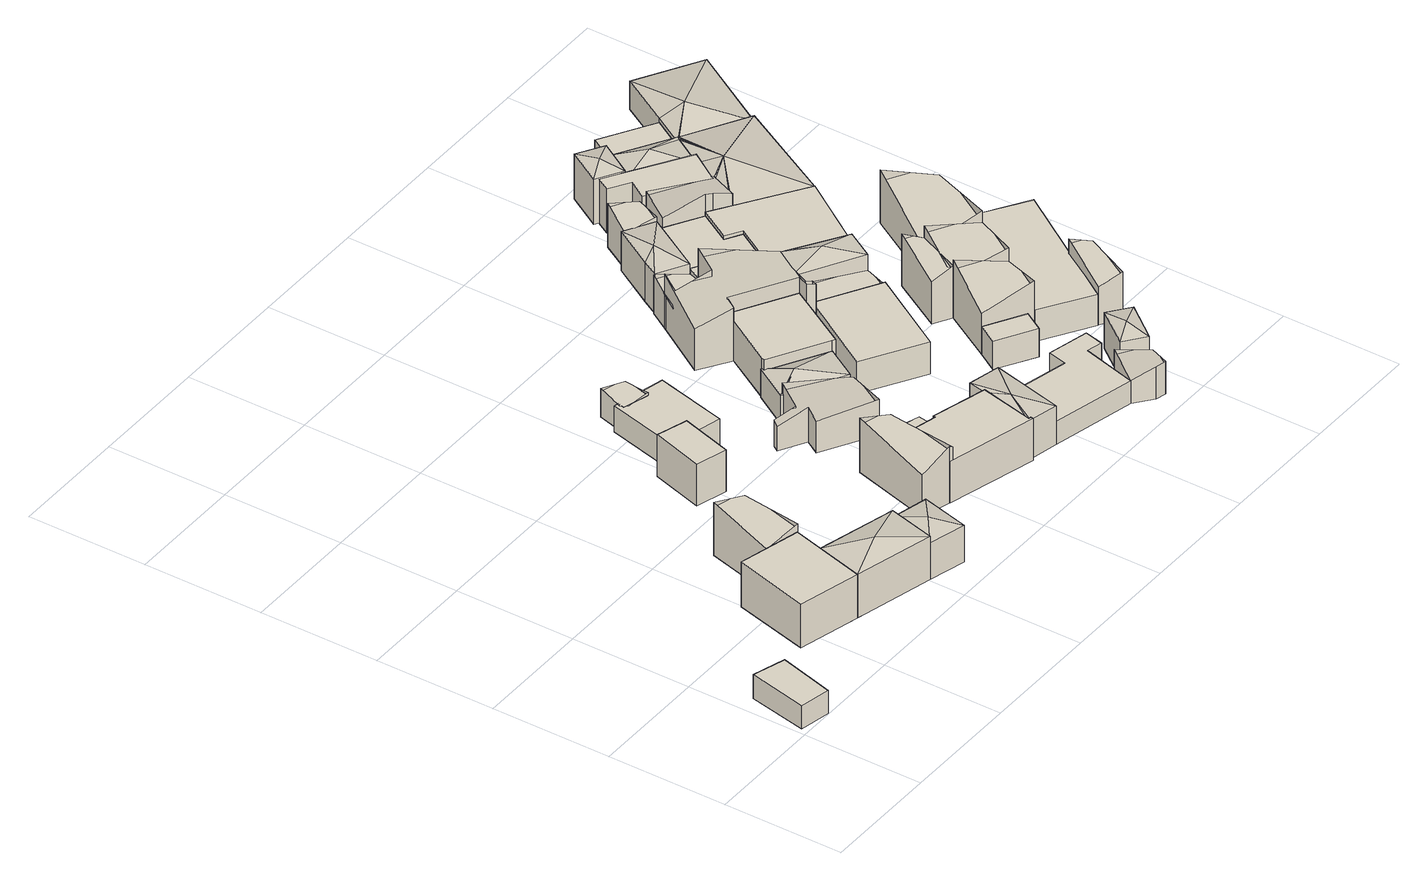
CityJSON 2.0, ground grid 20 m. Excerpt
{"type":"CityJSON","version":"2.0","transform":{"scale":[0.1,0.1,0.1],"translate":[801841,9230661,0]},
"CityObjects":{
"building1":{"type":"Building","attributes":{"Building Type":"Residential","Roof Shape":"shed","Roof Material":"Concrete Aluminum Tile","Roof Material Code":2,"Roof Direction":"northwest","Building Height":4.11,"Roof Slope":13,"Footprint Area":52.63,"Solar PV Capacity Low":6.59,"Solar PV Capacity High":8.66,"Solar Annual Energy Low":9502,"Solar Annual Energy High":12523,"Suitable PV Area":39.34},"geometry":[{"type":"MultiSurface","lod":"2.2","boundaries":[[[0,1,2,3]],[[3,2,4,5]],[[2,1,6,4]],[[1,0,7,6]],[[0,3,5,7]],[[5,4,6,7]]]}]},
"building2":{"type":"Building","attributes":{"Building Type":"Residential","Roof Shape":"shed","Roof Material":"Concrete Aluminum Tile","Roof Material Code":2,"Roof Direction":"northwest","Building Height":7.67,"Roof Slope":15.6,"Footprint Area":137.64,"Solar PV Capacity Low":17.23,"Solar PV Capacity High":22.64,"Solar Annual Energy Low":24851,"Solar Annual Energy High":32751,"Suitable PV Area":102.89},"geometry":[{"type":"MultiSurface","lod":"2.2","boundaries":[[[8,9,10,11]],[[11,10,12,13]],[[10,9,14,12]],[[9,8,15,14]],[[8,11,13,15]],[[13,12,14,15]]]}]},
"building3":{"type":"Building","attributes":{"Building Type":"Residential","Roof Shape":"gable","Roof Material":"Concrete Aluminum Tile","Roof Material Code":2,"Roof Direction":"northwest","Building Height":7.81,"Roof Slope":30,"Footprint Area":66.94,"Solar PV Capacity Low":8.38,"Solar PV Capacity High":11.01,"Solar Annual Energy Low":12085,"Solar Annual Energy High":15927,"Suitable PV Area":50.03},"geometry":[{"type":"MultiSurface","lod":"2.2","boundaries":[[[16,17,18,19]],[[19,18,20,21]],[[18,17,22,20]],[[17,16,23,22]],[[16,19,21,23]],[[21,20,22,23]]]}]},
"building4":{"type":"Building","attributes":{"Building Type":"Residential","Roof Shape":"hip","Roof Material":"Concrete Aluminum Tile","Roof Material Code":2,"Roof Direction":"northwest","Building Height":7.68,"Roof Slope":25.1,"Footprint Area":112.69,"Solar PV Capacity Low":14.11,"Solar PV Capacity High":18.53,"Solar Annual Energy Low":20346,"Solar Annual Energy High":26814,"Suitable PV Area":84.24},"geometry":[{"type":"MultiSurface","lod":"2.2","boundaries":[[[24,10,25,26]],[[26,25,27,28]],[[25,10,12,27]],[[10,24,29,12]],[[24,26,28,29]],[[28,27,30]],[[27,12,30]],[[12,29,30]],[[29,28,30]]]}]},
"building5":{"type":"Building","attributes":{"Building Type":"Residential","Roof Shape":"hip","Roof Material":"Concrete Aluminum Tile","Roof Material Code":2,"Roof Direction":"northwest","Building Height":6.49,"Roof Slope":22.3,"Footprint Area":52.16,"Solar PV Capacity Low":6.53,"Solar PV Capacity High":8.58,"Solar Annual Energy Low":9417,"Solar Annual Energy High":12411,"Suitable PV Area":38.99},"geometry":[{"type":"MultiSurface","lod":"2.2","boundaries":[[[26,25,31,32]],[[32,31,33,34]],[[31,25,35,33]],[[25,26,36,35]],[[26,32,34,36]],[[34,33,37]],[[33,35,37]],[[35,36,37]],[[36,34,37]]]}]},
"building6":{"type":"Building","attributes":{"Building Type":"Residential","Roof Shape":"flat","Roof Material":"Concrete Glazed Tile","Roof Material Code":1,"Roof Direction":"northwest","Building Height":7.45,"Roof Slope":7.9,"Footprint Area":48.41,"Solar PV Capacity Low":6.06,"Solar PV Capacity High":7.96,"Solar Annual Energy Low":8740,"Solar Annual Energy High":11519,"Suitable PV Area":36.19},"geometry":[{"type":"MultiSurface","lod":"2.2","boundaries":[[[38,39,40,41,42]],[[42,41,43,44]],[[41,40,45,43]],[[40,39,46,45]],[[39,38,47,46]],[[38,42,44,47]],[[44,43,45,46,47]]]}]},
"building7":{"type":"Building","attributes":{"Building Type":"Residential","Roof Shape":"gable","Roof Material":"Concrete Glazed Tile","Roof Material Code":1,"Roof Direction":"northwest","Building Height":7.46,"Roof Slope":34.1,"Footprint Area":78.31,"Solar PV Capacity Low":9.8,"Solar PV Capacity High":12.88,"Solar Annual Energy Low":14138,"Solar Annual Energy High":18633,"Suitable PV Area":58.54},"geometry":[{"type":"MultiSurface","lod":"2.2","boundaries":[[[48,49,50,51,52,53,54]],[[54,53,55,56]],[[53,52,57,55]],[[52,51,58,57]],[[51,50,59,58]],[[50,49,60,59]],[[49,48,61,60]],[[48,54,56,61]],[[56,55,57,58,59,60,61]]]}]},
"building8":{"type":"Building","attributes":{"Building Type":"Residential","Roof Shape":"flat","Roof Material":"Asbestos Sheet","Roof Material Code":4,"Roof Direction":"northwest","Building Height":4.6,"Roof Slope":11.3,"Footprint Area":106.18,"Solar PV Capacity Low":13.29,"Solar PV Capacity High":17.46,"Solar Annual Energy Low":19170,"Solar Annual Energy High":25264,"Suitable PV Area":79.37},"geometry":[{"type":"MultiSurface","lod":"2.2","boundaries":[[[62,63,64,65,66,38,42,67,68]],[[68,67,69,70]],[[67,42,71,69]],[[42,38,72,71]],[[38,66,73,72]],[[66,65,74,73]],[[65,64,75,74]],[[64,63,76,75]],[[63,62,77,76]],[[62,68,70,77]],[[70,69,71,72,73,74,75,76,77]]]}]},
"building9":{"type":"Building","attributes":{"Building Type":"Residential","Roof Shape":"gable","Roof Material":"Concrete Glazed Tile","Roof Material Code":1,"Roof Direction":"northwest","Building Height":4.23,"Roof Slope":33.6,"Footprint Area":22.61,"Solar PV Capacity Low":2.83,"Solar PV Capacity High":3.72,"Solar Annual Energy Low":4082,"Solar Annual Energy High":5380,"Suitable PV Area":16.9},"geometry":[{"type":"MultiSurface","lod":"2.2","boundaries":[[[78,65,64,63,62,79]],[[79,62,80,81]],[[62,63,82,80]],[[63,64,83,82]],[[64,65,84,83]],[[65,78,85,84]],[[78,79,81,85]],[[81,80,82,83,84,85]]]}]},
"building10":{"type":"Building","attributes":{"Building Type":"Residential","Roof Shape":"gable","Roof Material":"Concrete Glazed Tile","Roof Material Code":1,"Roof Direction":"northwest","Building Height":5.5,"Roof Slope":30.5,"Footprint Area":15.09,"Solar PV Capacity Low":1.89,"Solar PV Capacity High":2.48,"Solar Annual Energy Low":2724,"Solar Annual Energy High":3590,"Suitable PV Area":11.28},"geometry":[{"type":"MultiSurface","lod":"2.2","boundaries":[[[52,86,87,88,53]],[[53,88,89,90]],[[88,87,91,89]],[[87,86,92,91]],[[86,52,93,92]],[[52,53,90,93]],[[89,91,92,93,90]]]}]},
"building11":{"type":"Building","attributes":{"Building Type":"Residential","Roof Shape":"flat","Roof Material":"Concrete Glazed Tile","Roof Material Code":1,"Roof Direction":"northwest","Building Height":7.39,"Roof Slope":7.4,"Footprint Area":137.76,"Solar PV Capacity Low":17.25,"Solar PV Capacity High":22.66,"Solar Annual Energy Low":24872,"Solar Annual Energy High":32780,"Suitable PV Area":102.98},"geometry":[{"type":"MultiSurface","lod":"2.2","boundaries":[[[87,86,52,51,50,94,95,96,97,98]],[[98,97,99,100]],[[97,96,101,99]],[[96,95,102,101]],[[95,94,103,102]],[[94,50,104,103]],[[50,51,105,104]],[[51,52,106,105]],[[52,86,107,106]],[[86,87,108,107]],[[87,98,100,108]],[[100,99,101,102,103,104,105,106,107,108]]]}]},
"building12":{"type":"Building","attributes":{"Building Type":"Residential","Roof Shape":"gable","Roof Material":"Concrete Glazed Tile","Roof Material Code":1,"Roof Direction":"northwest","Building Height":4.45,"Roof Slope":29.4,"Footprint Area":97.52,"Solar PV Capacity Low":12.21,"Solar PV Capacity High":16.04,"Solar Annual Energy Low":17607,"Solar Annual Energy High":23205,"Suitable PV Area":72.9},"geometry":[{"type":"MultiSurface","lod":"2.2","boundaries":[[[109,110,111,112,113,114,115,116,117,118]],[[118,117,119,120]],[[117,116,121,119]],[[116,115,122,121]],[[115,114,123,122]],[[114,113,124,123]],[[113,112,125,124]],[[112,111,126,125]],[[111,110,127,126]],[[110,109,128,127]],[[109,118,120,128]],[[120,119,121,122,123,124,125,126,127,128]]]}]},
"building13":{"type":"Building","attributes":{"Building Type":"Residential","Roof Shape":"hip","Roof Material":"Concrete Glazed Tile","Roof Material Code":1,"Roof Direction":"northwest","Building Height":5.11,"Roof Slope":23.4,"Footprint Area":66.46,"Solar PV Capacity Low":8.32,"Solar PV Capacity High":10.93,"Solar Annual Energy Low":11998,"Solar Annual Energy High":15813,"Suitable PV Area":49.68},"geometry":[{"type":"MultiSurface","lod":"2.2","boundaries":[[[129,130,131,132,111,110,109,133]],[[133,109,134,135]],[[109,110,136,134]],[[110,111,137,136]],[[111,132,138,137]],[[132,131,139,138]],[[131,130,140,139]],[[130,129,141,140]],[[129,133,135,141]],[[135,134,142]],[[134,136,142]],[[136,137,142]],[[137,138,142]],[[138,139,142]],[[139,140,142]],[[140,141,142]],[[141,135,142]]]}]},
"building14":{"type":"Building","attributes":{"Building Type":"Residential","Roof Shape":"hip","Roof Material":"Concrete Aluminum Tile","Roof Material Code":2,"Roof Direction":"northwest","Building Height":6.86,"Roof Slope":28,"Footprint Area":66.83,"Solar PV Capacity Low":8.37,"Solar PV Capacity High":10.99,"Solar Annual Energy Low":12065,"Solar Annual Energy High":15901,"Suitable PV Area":49.95},"geometry":[{"type":"MultiSurface","lod":"2.2","boundaries":[[[143,98,97,96,144,145]],[[145,144,146,147]],[[144,96,148,146]],[[96,97,149,148]],[[97,98,150,149]],[[98,143,151,150]],[[143,145,147,151]],[[147,146,152]],[[146,148,152]],[[148,149,152]],[[149,150,152]],[[150,151,152]],[[151,147,152]]]}]},
"building15":{"type":"Building","attributes":{"Building Type":"Residential","Roof Shape":"flat","Roof Material":"Concrete Glazed Tile","Roof Material Code":1,"Roof Direction":"northwest","Building Height":7.02,"Roof Slope":14.6,"Footprint Area":136.2,"Solar PV Capacity Low":17.05,"Solar PV Capacity High":22.4,"Solar Annual Energy Low":24589,"Solar Annual Energy High":32406,"Suitable PV Area":101.81},"geometry":[{"type":"MultiSurface","lod":"2.2","boundaries":[[[153,154,130,129,133,155,156,157]],[[157,156,158,159]],[[156,155,160,158]],[[155,133,161,160]],[[133,129,162,161]],[[129,130,163,162]],[[130,154,164,163]],[[154,153,165,164]],[[153,157,159,165]],[[159,158,160,161,162,163,164,165]]]}]},
"building16":{"type":"Building","attributes":{"Building Type":"Residential","Roof Shape":"shed","Roof Material":"Concrete Glazed Tile","Roof Material Code":1,"Roof Direction":"northwest","Building Height":4.03,"Roof Slope":15.2,"Footprint Area":153.65,"Solar PV Capacity Low":19.24,"Solar PV Capacity High":25.27,"Solar Annual Energy Low":27741,"Solar Annual Energy High":36560,"Suitable PV Area":114.86},"geometry":[{"type":"MultiSurface","lod":"2.2","boundaries":[[[166,167,168,144,169,170,171,172]],[[172,171,173,174]],[[171,170,175,173]],[[170,169,176,175]],[[169,144,177,176]],[[144,168,178,177]],[[168,167,179,178]],[[167,166,180,179]],[[166,172,174,180]],[[174,173,175,176,177,178,179,180]]]}]},
"building17":{"type":"Building","attributes":{"Building Type":"Residential","Roof Shape":"gable","Roof Material":"Concrete Glazed Tile","Roof Material Code":1,"Roof Direction":"northwest","Building Height":5.24,"Roof Slope":25.8,"Footprint Area":41.4,"Solar PV Capacity Low":5.18,"Solar PV Capacity High":6.81,"Solar Annual Energy Low":7475,"Solar Annual Energy High":9852,"Suitable PV Area":30.95},"geometry":[{"type":"MultiSurface","lod":"2.2","boundaries":[[[181,182,183,184,185,186,187]],[[187,186,188,189]],[[186,185,190,188]],[[185,184,191,190]],[[184,183,192,191]],[[183,182,193,192]],[[182,181,194,193]],[[181,187,189,194]],[[189,188,190,191,192,193,194]]]}]},
"building18":{"type":"Building","attributes":{"Building Type":"Residential","Roof Shape":"gable","Roof Material":"Concrete Glazed Tile","Roof Material Code":1,"Roof Direction":"northwest","Building Height":7.41,"Roof Slope":26.1,"Footprint Area":166.05,"Solar PV Capacity Low":20.79,"Solar PV Capacity High":27.31,"Solar Annual Energy Low":29979,"Solar Annual Energy High":39510,"Suitable PV Area":124.12},"geometry":[{"type":"MultiSurface","lod":"2.2","boundaries":[[[183,195,154,153,157,156,196,197,198,199,200,201,186,185,184]],[[184,185,202,203]],[[185,186,204,202]],[[186,201,205,204]],[[201,200,206,205]],[[200,199,207,206]],[[199,198,208,207]],[[198,197,209,208]],[[197,196,210,209]],[[196,156,211,210]],[[156,157,212,211]],[[157,153,213,212]],[[153,154,214,213]],[[154,195,215,214]],[[195,183,216,215]],[[183,184,203,216]],[[203,202,204,205,206,207,208,209,210,211,212,213,214,215,216]]]}]},
"building19":{"type":"Building","attributes":{"Building Type":"Residential","Roof Shape":"flat","Roof Material":"Concrete Glazed Tile","Roof Material Code":1,"Roof Direction":"northwest","Building Height":5.67,"Roof Slope":13.2,"Footprint Area":176.28,"Solar PV Capacity Low":22.07,"Solar PV Capacity High":28.99,"Solar Annual Energy Low":31826,"Solar Annual Energy High":41944,"Suitable PV Area":131.77},"geometry":[{"type":"MultiSurface","lod":"2.2","boundaries":[[[197,196,217,218,219]],[[219,218,220,221]],[[218,217,222,220]],[[217,196,223,222]],[[196,197,224,223]],[[197,219,221,224]],[[221,220,222,223,224]]]}]},
"building20":{"type":"Building","attributes":{"Building Type":"Residential","Roof Shape":"gable","Roof Material":"Concrete Glazed Tile","Roof Material Code":1,"Roof Direction":"northwest","Building Height":4.11,"Roof Slope":32,"Footprint Area":32.36,"Solar PV Capacity Low":4.05,"Solar PV Capacity High":5.32,"Solar Annual Energy Low":5843,"Solar Annual Energy High":7700,"Suitable PV Area":24.19},"geometry":[{"type":"MultiSurface","lod":"2.2","boundaries":[[[169,225,226,227,228]],[[228,227,229,230]],[[227,226,231,229]],[[226,225,232,231]],[[225,169,233,232]],[[169,228,230,233]],[[230,229,231,232,233]]]}]},
"building21":{"type":"Building","attributes":{"Building Type":"Residential","Roof Shape":"flat","Roof Material":"Concrete Glazed Tile","Roof Material Code":1,"Roof Direction":"northwest","Building Height":5.04,"Roof Slope":8.8,"Footprint Area":27.68,"Solar PV Capacity Low":3.47,"Solar PV Capacity High":4.55,"Solar Annual Energy Low":4998,"Solar Annual Energy High":6587,"Suitable PV Area":20.69},"geometry":[{"type":"MultiSurface","lod":"2.2","boundaries":[[[234,235,236,237]],[[237,236,238,239]],[[236,235,240,238]],[[235,234,241,240]],[[234,237,239,241]],[[239,238,240,241]]]}]},
"building22":{"type":"Building","attributes":{"Building Type":"Residential","Roof Shape":"hip","Roof Material":"Concrete Glazed Tile","Roof Material Code":1,"Roof Direction":"northwest","Building Height":6.99,"Roof Slope":23.9,"Footprint Area":62.34,"Solar PV Capacity Low":7.81,"Solar PV Capacity High":10.25,"Solar Annual Energy Low":11256,"Solar Annual Energy High":14834,"Suitable PV Area":46.6},"geometry":[{"type":"MultiSurface","lod":"2.2","boundaries":[[[242,243,244,181,187]],[[187,181,245,246]],[[181,244,247,245]],[[244,243,248,247]],[[243,242,249,248]],[[242,187,246,249]],[[246,245,250]],[[245,247,250]],[[247,248,250]],[[248,249,250]],[[249,246,250]]]}]},
"building23":{"type":"Building","attributes":{"Building Type":"Residential","Roof Shape":"gable","Roof Material":"Concrete Glazed Tile","Roof Material Code":1,"Roof Direction":"northwest","Building Height":4.48,"Roof Slope":32.6,"Footprint Area":58.99,"Solar PV Capacity Low":7.39,"Solar PV Capacity High":9.7,"Solar Annual Energy Low":10650,"Solar Annual Energy High":14035,"Suitable PV Area":44.09},"geometry":[{"type":"MultiSurface","lod":"2.2","boundaries":[[[200,199,198,197,251,252]],[[252,251,253,254]],[[251,197,255,253]],[[197,198,256,255]],[[198,199,257,256]],[[199,200,258,257]],[[200,252,254,258]],[[254,253,255,256,257,258]]]}]},
"building24":{"type":"Building","attributes":{"Building Type":"Residential","Roof Shape":"hip","Roof Material":"Concrete Glazed Tile","Roof Material Code":1,"Roof Direction":"northwest","Building Height":6.36,"Roof Slope":24.9,"Footprint Area":31.85,"Solar PV Capacity Low":3.99,"Solar PV Capacity High":5.24,"Solar Annual Energy Low":5751,"Solar Annual Energy High":7580,"Suitable PV Area":23.81},"geometry":[{"type":"MultiSurface","lod":"2.2","boundaries":[[[259,260,261,262]],[[262,261,263,264]],[[261,260,265,263]],[[260,259,266,265]],[[259,262,264,266]],[[264,263,267]],[[263,265,267]],[[265,266,267]],[[266,264,267]]]}]},
"building25":{"type":"Building","attributes":{"Building Type":"Residential","Roof Shape":"flat","Roof Material":"Concrete Glazed Tile","Roof Material Code":1,"Roof Direction":"northwest","Building Height":5.57,"Roof Slope":10.5,"Footprint Area":98.71,"Solar PV Capacity Low":12.36,"Solar PV Capacity High":16.23,"Solar Annual Energy Low":17821,"Solar Annual Energy High":23487,"Suitable PV Area":73.78},"geometry":[{"type":"MultiSurface","lod":"2.2","boundaries":[[[268,269,270,242,187,271,272]],[[272,271,273,274]],[[271,187,275,273]],[[187,242,276,275]],[[242,270,277,276]],[[270,269,278,277]],[[269,268,279,278]],[[268,272,274,279]],[[274,273,275,276,277,278,279]]]}]},
"building26":{"type":"Building","attributes":{"Building Type":"Residential","Roof Shape":"hip","Roof Material":"Concrete Glazed Tile","Roof Material Code":1,"Roof Direction":"northwest","Building Height":7.31,"Roof Slope":20.7,"Footprint Area":64.71,"Solar PV Capacity Low":8.1,"Solar PV Capacity High":10.64,"Solar Annual Energy Low":11683,"Solar Annual Energy High":15397,"Suitable PV Area":48.37},"geometry":[{"type":"MultiSurface","lod":"2.2","boundaries":[[[201,200,252,280,281]],[[281,280,282,283]],[[280,252,284,282]],[[252,200,285,284]],[[200,201,286,285]],[[201,281,283,286]],[[283,282,287]],[[282,284,287]],[[284,285,287]],[[285,286,287]],[[286,283,287]]]}]},
"building27":{"type":"Building","attributes":{"Building Type":"Residential","Roof Shape":"gable","Roof Material":"Concrete Glazed Tile","Roof Material Code":1,"Roof Direction":"northwest","Building Height":7.28,"Roof Slope":34.4,"Footprint Area":80.52,"Solar PV Capacity Low":10.08,"Solar PV Capacity High":13.24,"Solar Annual Energy Low":14538,"Solar Annual Energy High":19159,"Suitable PV Area":60.19},"geometry":[{"type":"MultiSurface","lod":"2.2","boundaries":[[[288,289,290,237]],[[237,290,291,292]],[[290,289,293,291]],[[289,288,294,293]],[[288,237,292,294]],[[291,293,294,292]]]}]},
"building28":{"type":"Building","attributes":{"Building Type":"Residential","Roof Shape":"gable","Roof Material":"Concrete Glazed Tile","Roof Material Code":1,"Roof Direction":"northwest","Building Height":6.54,"Roof Slope":26.2,"Footprint Area":28.67,"Solar PV Capacity Low":3.59,"Solar PV Capacity High":4.71,"Solar Annual Energy Low":5176,"Solar Annual Energy High":6821,"Suitable PV Area":21.43},"geometry":[{"type":"MultiSurface","lod":"2.2","boundaries":[[[295,296,242,297]],[[297,242,298,299]],[[242,296,300,298]],[[296,295,301,300]],[[295,297,299,301]],[[299,298,300,301]]]}]},
"building29":{"type":"Building","attributes":{"Building Type":"Residential","Roof Shape":"shed","Roof Material":"Concrete Glazed Tile","Roof Material Code":1,"Roof Direction":"northwest","Building Height":5.89,"Roof Slope":11.9,"Footprint Area":237.53,"Solar PV Capacity Low":29.74,"Solar PV Capacity High":39.06,"Solar Annual Energy Low":42884,"Solar Annual Energy High":56518,"Suitable PV Area":177.55},"geometry":[{"type":"MultiSurface","lod":"2.2","boundaries":[[[302,303,304,269,268,272,271,187,186,201,281,280]],[[280,281,305,306]],[[281,201,307,305]],[[201,186,308,307]],[[186,187,309,308]],[[187,271,310,309]],[[271,272,311,310]],[[272,268,312,311]],[[268,269,313,312]],[[269,304,314,313]],[[304,303,315,314]],[[303,302,316,315]],[[302,280,306,316]],[[306,305,307,308,309,310,311,312,313,314,315,316]]]}]},
"building30":{"type":"Building","attributes":{"Building Type":"Residential","Roof Shape":"gable","Roof Material":"Concrete Glazed Tile","Roof Material Code":1,"Roof Direction":"northwest","Building Height":7.46,"Roof Slope":34.9,"Footprint Area":33.83,"Solar PV Capacity Low":4.24,"Solar PV Capacity High":5.56,"Solar Annual Energy Low":6109,"Solar Annual Energy High":8051,"Suitable PV Area":25.29},"geometry":[{"type":"MultiSurface","lod":"2.2","boundaries":[[[317,318,319,290]],[[290,319,320,321]],[[319,318,322,320]],[[318,317,323,322]],[[317,290,321,323]],[[321,320,322,323]]]}]},
"building31":{"type":"Building","attributes":{"Building Type":"Residential","Roof Shape":"gable","Roof Material":"Concrete Glazed Tile","Roof Material Code":1,"Roof Direction":"northwest","Building Height":7.29,"Roof Slope":26.1,"Footprint Area":57.8,"Solar PV Capacity Low":7.24,"Solar PV Capacity High":9.51,"Solar Annual Energy Low":10436,"Solar Annual Energy High":13754,"Suitable PV Area":43.21},"geometry":[{"type":"MultiSurface","lod":"2.2","boundaries":[[[304,303,324,325,326,327,328,270,269]],[[269,270,329,330]],[[270,328,331,329]],[[328,327,332,331]],[[327,326,333,332]],[[326,325,334,333]],[[325,324,335,334]],[[324,303,336,335]],[[303,304,337,336]],[[304,269,330,337]],[[330,329,331,332,333,334,335,336,337]]]}]},
"building32":{"type":"Building","attributes":{"Building Type":"Residential","Roof Shape":"gable","Roof Material":"Concrete Glazed Tile","Roof Material Code":1,"Roof Direction":"northwest","Building Height":7.32,"Roof Slope":26.3,"Footprint Area":88.2,"Solar PV Capacity Low":11.04,"Solar PV Capacity High":14.51,"Solar Annual Energy Low":15925,"Solar Annual Energy High":20988,"Suitable PV Area":65.93},"geometry":[{"type":"MultiSurface","lod":"2.2","boundaries":[[[317,290,289,338]],[[338,289,339,340]],[[289,290,341,339]],[[290,317,342,341]],[[317,338,340,342]],[[340,339,341,342]]]}]},
"building33":{"type":"Building","attributes":{"Building Type":"Residential","Roof Shape":"hip","Roof Material":"Concrete Glazed Tile","Roof Material Code":1,"Roof Direction":"northwest","Building Height":7.97,"Roof Slope":23.9,"Footprint Area":32.66,"Solar PV Capacity Low":4.09,"Solar PV Capacity High":5.37,"Solar Annual Energy Low":5897,"Solar Annual Energy High":7771,"Suitable PV Area":24.41},"geometry":[{"type":"MultiSurface","lod":"2.2","boundaries":[[[343,344,345,346]],[[346,345,347,348]],[[345,344,349,347]],[[344,343,350,349]],[[343,346,348,350]],[[348,347,351]],[[347,349,351]],[[349,350,351]],[[350,348,351]]]}]},
"building34":{"type":"Building","attributes":{"Building Type":"Residential","Roof Shape":"shed","Roof Material":"Concrete Glazed Tile","Roof Material Code":1,"Roof Direction":"northwest","Building Height":7.4,"Roof Slope":18.7,"Footprint Area":76.98,"Solar PV Capacity Low":9.64,"Solar PV Capacity High":12.66,"Solar Annual Energy Low":13897,"Solar Annual Energy High":18316,"Suitable PV Area":57.54},"geometry":[{"type":"MultiSurface","lod":"2.2","boundaries":[[[352,353,354,355,328,327,326,356]],[[356,326,333,357]],[[326,327,358,333]],[[327,328,359,358]],[[328,355,360,359]],[[355,354,361,360]],[[354,353,362,361]],[[353,352,363,362]],[[352,356,357,363]],[[357,333,358,359,360,361,362,363]]]}]},
"building35":{"type":"Building","attributes":{"Building Type":"Residential","Roof Shape":"gable","Roof Material":"Asbestos Sheet","Roof Material Code":4,"Roof Direction":"northwest","Building Height":6.74,"Roof Slope":25.8,"Footprint Area":38.68,"Solar PV Capacity Low":4.84,"Solar PV Capacity High":6.36,"Solar Annual Energy Low":6983,"Solar Annual Energy High":9203,"Suitable PV Area":28.91},"geometry":[{"type":"MultiSurface","lod":"2.2","boundaries":[[[364,365,366,367]],[[367,366,368,369]],[[366,365,370,368]],[[365,364,371,370]],[[364,367,369,371]],[[369,368,370,371]]]}]},
"building36":{"type":"Building","attributes":{"Building Type":"Residential","Roof Shape":"shed","Roof Material":"Concrete Glazed Tile","Roof Material Code":1,"Roof Direction":"northwest","Building Height":5.54,"Roof Slope":10.7,"Footprint Area":228.28,"Solar PV Capacity Low":28.58,"Solar PV Capacity High":37.54,"Solar Annual Energy Low":41215,"Solar Annual Energy High":54318,"Suitable PV Area":170.64},"geometry":[{"type":"MultiSurface","lod":"2.2","boundaries":[[[372,373,374,338,289,288,375,376]],[[376,375,377,378]],[[375,288,379,377]],[[288,289,380,379]],[[289,338,381,380]],[[338,374,382,381]],[[374,373,383,382]],[[373,372,384,383]],[[372,376,378,384]],[[378,377,379,380,381,382,383,384]]]}]},
"building37":{"type":"Building","attributes":{"Building Type":"Residential","Roof Shape":"hip","Roof Material":"Concrete Glazed Tile","Roof Material Code":1,"Roof Direction":"northwest","Building Height":6.13,"Roof Slope":25.3,"Footprint Area":73.3,"Solar PV Capacity Low":9.18,"Solar PV Capacity High":12.05,"Solar Annual Energy Low":13233,"Solar Annual Energy High":17440,"Suitable PV Area":54.79},"geometry":[{"type":"MultiSurface","lod":"2.2","boundaries":[[[385,346,345,356,386,387]],[[387,386,388,389]],[[386,356,390,388]],[[356,345,391,390]],[[345,346,392,391]],[[346,385,393,392]],[[385,387,389,393]],[[389,388,394]],[[388,390,394]],[[390,391,394]],[[391,392,394]],[[392,393,394]],[[393,389,394]]]}]},
"building38":{"type":"Building","attributes":{"Building Type":"Residential","Roof Shape":"gable","Roof Material":"Concrete Glazed Tile","Roof Material Code":1,"Roof Direction":"northwest","Building Height":5.56,"Roof Slope":29.3,"Footprint Area":136,"Solar PV Capacity Low":17.03,"Solar PV Capacity High":22.36,"Solar Annual Energy Low":24553,"Solar Annual Energy High":32359,"Suitable PV Area":101.66},"geometry":[{"type":"MultiSurface","lod":"2.2","boundaries":[[[317,338,395,396]],[[396,395,397,398]],[[395,338,399,397]],[[338,317,400,399]],[[317,396,398,400]],[[398,397,399,400]]]}]},
"building39":{"type":"Building","attributes":{"Building Type":"Residential","Roof Shape":"hip","Roof Material":"Concrete Glazed Tile","Roof Material Code":1,"Roof Direction":"northwest","Building Height":6.01,"Roof Slope":25.8,"Footprint Area":230.99,"Solar PV Capacity Low":28.92,"Solar PV Capacity High":37.99,"Solar Annual Energy Low":41704,"Solar Annual Energy High":54962,"Suitable PV Area":172.66},"geometry":[{"type":"MultiSurface","lod":"2.2","boundaries":[[[325,324,303,302,401,402,403,404,386,356,326]],[[326,356,405,406]],[[356,386,407,405]],[[386,404,408,407]],[[404,403,409,408]],[[403,402,410,409]],[[402,401,411,410]],[[401,302,412,411]],[[302,303,413,412]],[[303,324,414,413]],[[324,325,415,414]],[[325,326,406,415]],[[406,405,416]],[[405,407,416]],[[407,408,416]],[[408,409,416]],[[409,410,416]],[[410,411,416]],[[411,412,416]],[[412,413,416]],[[413,414,416]],[[414,415,416]],[[415,406,416]]]}]},
"building40":{"type":"Building","attributes":{"Building Type":"Residential","Roof Shape":"flat","Roof Material":"Concrete Glazed Tile","Roof Material Code":1,"Roof Direction":"northwest","Building Height":4.28,"Roof Slope":12.9,"Footprint Area":64.72,"Solar PV Capacity Low":8.1,"Solar PV Capacity High":10.64,"Solar Annual Energy Low":11685,"Solar Annual Energy High":15400,"Suitable PV Area":48.38},"geometry":[{"type":"MultiSurface","lod":"2.2","boundaries":[[[385,387,386,404,403,402,417,418,419]],[[419,418,420,421]],[[418,417,422,420]],[[417,402,423,422]],[[402,403,424,423]],[[403,404,425,424]],[[404,386,426,425]],[[386,387,427,426]],[[387,385,428,427]],[[385,419,421,428]],[[421,420,422,423,424,425,426,427,428]]]}]},
"building41":{"type":"Building","attributes":{"Building Type":"Residential","Roof Shape":"hip","Roof Material":"Metal Sheet","Roof Material Code":5,"Roof Direction":"northwest","Building Height":5.01,"Roof Slope":28,"Footprint Area":192.87,"Solar PV Capacity Low":24.15,"Solar PV Capacity High":31.72,"Solar Annual Energy Low":34822,"Solar Annual Energy High":45892,"Suitable PV Area":144.17},"geometry":[{"type":"MultiSurface","lod":"2.2","boundaries":[[[429,418,417,402,401,430]],[[430,401,431,432]],[[401,402,433,431]],[[402,417,434,433]],[[417,418,435,434]],[[418,429,436,435]],[[429,430,432,436]],[[432,431,437]],[[431,433,437]],[[433,434,437]],[[434,435,437]],[[435,436,437]],[[436,432,437]]]}]}
},
"vertices":[
[84,92,0],[30,109,0],[10,12,0],[61,1,0],[10,12,41],[61,1,41],[30,109,43],[84,92,43],
[199,246,0],[167,121,0],[271,95,0],[302,220,0],[271,95,77],[302,220,80],[167,121,77],[199,246,80],
[277,347,0],[247,235,0],[303,220,0],[333,332,0],[303,220,94],[333,332,78],[247,235,78],[277,347,94],
[291,174,0],[404,61,0],[424,140,0],[404,61,77],[424,140,77],[291,174,77],[347,118,87],
[466,45,0],[486,125,0],[466,45,65],[486,125,65],[404,61,65],[424,140,65],[445,93,72],
[408,512,0],[385,519,0],[359,433,0],[411,418,0],[436,503,0],[411,418,74],[436,503,74],[359,433,74],[385,519,74],[408,512,74],
[556,287,0],[519,154,0],[569,141,0],[574,139,0],[599,228,0],[608,260,0],[611,272,0],[608,260,77],[611,272,75],[599,228,82],[574,139,97],[569,141,100],[519,154,75],[556,287,97],
[488,616,0],[485,603,0],[442,616,0],[445,627,0],[437,629,0],[497,488,0],[526,607,0],[497,488,46],[526,607,46],[436,503,46],[408,512,46],[437,629,46],[445,627,46],[442,616,46],[485,603,46],[488,616,46],
[455,664,0],[498,652,0],[488,616,48],[498,652,42],[485,603,51],[442,616,42],[445,627,44],[455,664,51],
[643,217,0],[644,221,0],[651,250,0],[651,250,55],[608,260,59],[644,221,58],[643,217,59],[599,228,55],
[569,140,0],[719,100,0],[720,105,0],[716,106,0],[736,196,0],[716,106,74],[736,196,74],[720,105,74],[719,100,74],[569,140,74],[569,141,74],[574,139,74],[599,228,74],[643,217,74],[644,221,74],
[683,391,0],[591,445,0],[589,442,0],[567,405,0],[537,422,0],[531,412,0],[573,388,0],[559,364,0],[644,314,0],[688,388,0],[644,314,63],[688,388,44],[559,364,56],[573,388,62],[531,412,44],[537,422,47],[567,405,60],[589,442,69],[591,445,70],[683,391,46],
[621,497,0],[623,502,0],[622,503,0],[586,444,0],[714,443,0],[683,391,51],[714,443,51],[591,445,51],[589,442,51],[586,444,51],[622,503,51],[623,502,51],[621,497,51],[638,457,61],
[743,226,0],[768,94,0],[796,214,0],[768,94,69],[796,214,69],[720,105,69],[716,106,69],[736,196,69],[743,226,69],[746,157,76],
[682,602,0],[671,584,0],[718,440,0],[767,524,0],[779,545,0],[767,524,70],[779,545,70],[718,440,70],[714,443,70],[621,497,70],[623,502,70],[671,584,70],[682,602,70],
[893,192,0],[886,161,0],[789,183,0],[908,62,0],[929,151,0],[955,145,0],[962,176,0],[955,145,43],[962,176,43],[929,151,43],[908,62,40],[768,94,41],[789,183,44],[886,161,43],[893,192,44],
[700,740,0],[699,741,0],[679,708,0],[662,678,0],[711,649,0],[735,689,0],[748,712,0],[735,689,58],[748,712,52],[711,649,68],[662,678,52],[679,708,60],[699,741,68],[700,740,69],
[621,616,0],[779,516,0],[786,527,0],[777,532,0],[799,569,0],[802,574,0],[841,620,0],[711,649,109],[662,678,90],[735,689,115],[841,620,74],[802,574,89],[799,569,90],[777,532,98],[786,527,95],[779,516,98],[767,524,102],[779,545,98],[682,602,98],[671,584,94],[621,616,74],[679,708,97],
[706,396,0],[804,336,0],[884,469,0],[804,336,57],[884,469,57],[706,396,57],[779,516,57],[786,527,57],
[937,38,0],[954,34,0],[985,77,0],[937,111,0],[985,77,41],[937,111,57],[954,34,58],[937,38,57],[908,62,41],
[863,269,0],[925,232,0],[945,265,0],[883,302,0],[945,265,50],[883,302,50],[925,232,50],[863,269,50],
[804,808,0],[756,836,0],[715,766,0],[700,740,70],[748,712,70],[715,766,70],[756,836,70],[804,808,70],[745,772,79],
[881,471,0],[906,514,0],[881,471,56],[906,514,45],[786,527,49],[777,532,45],[799,569,55],[802,574,56],
[994,167,0],[949,109,0],[983,82,0],[1028,140,0],[983,82,64],[1028,140,64],[949,109,64],[994,167,64],[988,124,71],
[838,716,0],[869,769,0],[812,803,0],[839,658,0],[864,700,0],[839,658,56],[864,700,56],[748,712,56],[804,808,56],[812,803,56],[869,769,56],[838,716,56],
[933,560,0],[850,614,0],[933,560,73],[850,614,73],[906,514,73],[802,574,73],[841,620,73],[877,573,81],
[954,260,0],[1006,340,0],[931,384,0],[931,384,103],[883,302,73],[1006,340,73],[954,260,105],
[791,883,0],[762,833,0],[834,858,0],[804,808,78],[834,858,65],[762,833,65],[791,883,78],
[1010,677,0],[904,746,0],[879,762,0],[850,614,60],[933,560,59],[841,620,60],[735,689,62],[748,712,62],[839,658,61],[864,700,62],[838,716,62],[869,769,63],[879,762,63],[904,746,63],[1010,677,61],
[982,469,0],[952,487,0],[902,401,0],[902,401,75],[931,384,93],[952,487,93],[982,469,75],
[905,749,0],[934,799,0],[931,801,0],[928,795,0],[839,850,0],[812,803,73],[869,769,94],[839,850,83],[928,795,75],[931,801,74],[934,799,73],[905,749,84],[904,746,84],[879,762,93],
[1060,423,0],[1006,340,97],[1060,423,73],[931,384,73],[982,469,96],
[858,987,0],[824,930,0],[866,905,0],[900,961,0],[866,905,80],[900,961,80],[824,930,80],[858,987,80],[862,946,87],
[831,926,0],[818,904,0],[852,883,0],[834,853,0],[960,847,0],[960,847,76],[928,795,74],[839,850,76],[834,853,76],[852,883,77],[818,904,78],[831,926,78],
[1120,274,0],[1088,293,0],[1035,205,0],[1068,186,0],[1035,205,67],[1068,186,82],[1088,293,82],[1120,274,67],
[1162,404,0],[1091,450,0],[1082,456,0],[952,257,0],[1033,205,0],[952,257,56],[1033,205,55],[954,260,56],[1006,340,58],[1060,423,59],[1082,456,59],[1091,450,59],[1162,404,59],
[909,955,0],[991,898,0],[995,903,0],[991,898,61],[995,903,61],[960,847,61],[866,905,61],[900,961,61],[909,955,61],[937,911,72],
[1137,550,0],[1057,597,0],[1137,550,56],[1057,597,94],[1060,423,94],[982,469,56],
[1099,843,0],[997,903,0],[995,898,0],[994,897,0],[960,847,60],[931,801,60],[991,898,60],[994,897,60],[995,898,60],[997,903,60],[1099,843,60],[1010,677,60],[904,746,60],[905,749,60],[934,799,60],[977,811,78],
[996,904,0],[1028,958,0],[942,1010,0],[1028,958,43],[942,1010,43],[996,904,43],[997,903,43],[995,898,43],[994,897,43],[991,898,43],[995,903,43],[909,955,43],
[1077,1042,0],[1181,981,0],[1099,843,50],[1181,981,50],[997,903,50],[996,904,50],[1028,958,50],[1077,1042,50],[1063,938,67]
]}
